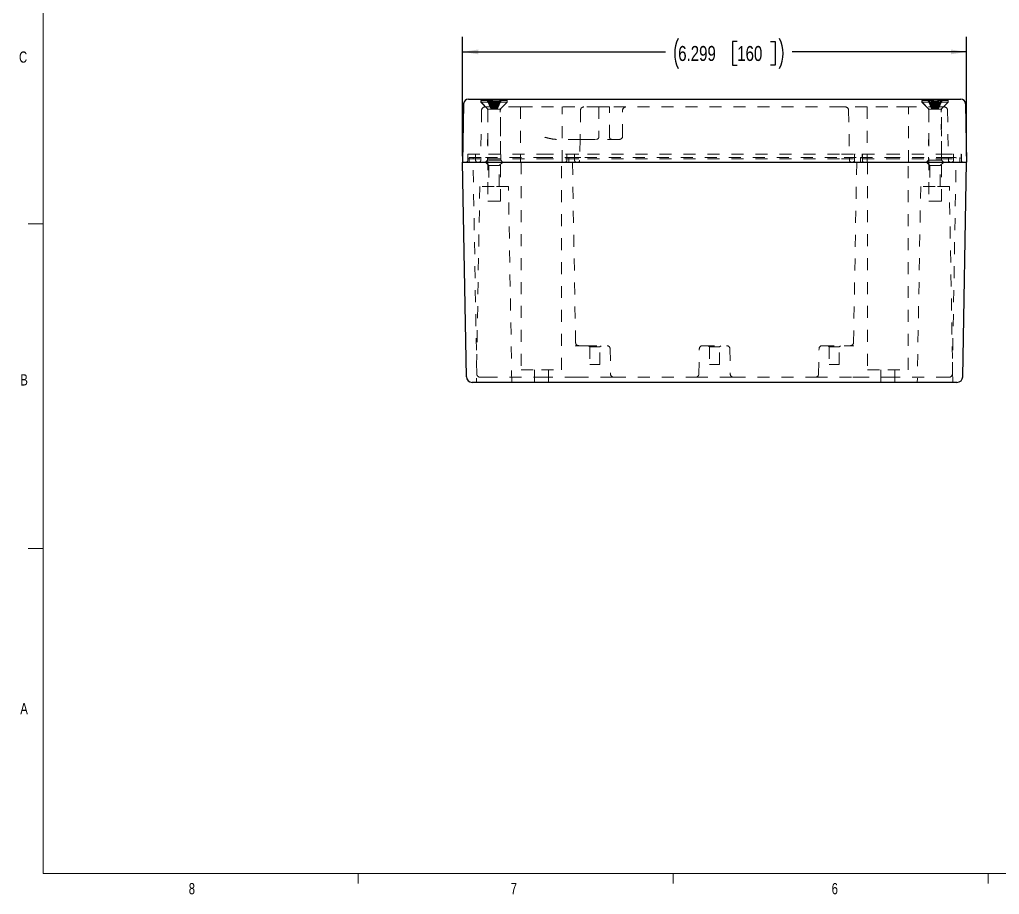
# Paper-space layout 'Sheet1' of a CAD drawing. Header units: inches. Extents: x 0.3 to 21.8, y 0.2 to 16.9.
# Drawn here: x 0.33 to 8.49, y 0.24 to 7.53 of the extents above; entities that cross this region are included whole.
import ezdxf

# ---------------------------------------------------------------- set-up
doc = ezdxf.new("R2010")
doc.units = ezdxf.units.IN
doc.header["$MEASUREMENT"] = 0
doc.linetypes.add('HIDDEN', pattern=[0.075, 0.05, -0.025])
doc.layers.add('SLD-0', color=7, linetype='Continuous')
doc.styles.add('SLDTEXTSTYLE1', font='TXT', dxfattribs={"width": 0.75})
doc.dimstyles.new('SLDDIMSTYLE0', dxfattribs={"dimtxt": 0.125, "dimasz": 0.13, "dimexe": 0, "dimexo": 0.0625, "dimgap": 0.03125, "dimtad": 0, "dimtih": 1, "dimtoh": 1, "dimdec": 3, "dimlfac": 1.5, "dimrnd": 1e-09, "dimzin": 12, "dimdsep": 46, "dimtxsty": 'SLDTEXTSTYLE1', "dimsah": 1, "dimcen": 0.09, "dimadec": 0, "dimazin": 3, "dimtfac": 1, "dimtdec": 3, "dimtofl": 0, "dimtmove": 0, "dimatfit": 3, "dimfxl": 0, "dimfrac": 2, "dimtolj": 1, "dimtzin": 12, "dimarcsym": 0})

# ---------------------------------------------------------------- blocks, each defined once
blk = doc.blocks.new('_D_1')
at = {"layer": 'SLD-0'}
for p, q in [((4.0179, 6.392), (4.0179, 7.3856)), ((8.2173, 6.392), (8.2173, 7.3856)), ((6.3062, 7.3472), (6.2681, 7.3472)), ((6.2681, 7.3472), (6.2681, 7.1487)), ((6.5833, 7.3472), (6.6214, 7.3472)), ((6.6214, 7.3472), (6.6214, 7.1487)), ((4.0179, 7.2606), (5.7089, 7.2606)), ((8.2173, 7.2606), (6.765, 7.2606)), ((6.2681, 7.1487), (6.3062, 7.1487)), ((6.6214, 7.1487), (6.5833, 7.1487))]:
    blk.add_line(p, q, dxfattribs=at)
for centre, start, end in [((6.0637, 7.248), 153.43495, 206.56505), ((6.4103, 7.248), 333.43495, 26.56505)]:
    blk.add_arc(centre, 0.2786, start, end, dxfattribs=at)
for points in [[(4.0179, 7.2606), (4.1479, 7.2406), (4.1479, 7.2806)], [(8.2173, 7.2606), (8.0873, 7.2806), (8.0873, 7.2406)]]:
    blk.add_solid(points, dxfattribs=at)
at = {"layer": 'SLD-0', "char_height": 0.125, "attachment_point": 1, "style": 'SLDTEXTSTYLE1'}
for s, insert in [('6.299', (5.8144, 7.3099)), ('160', (6.3062, 7.3099))]:
    blk.add_mtext(s, dxfattribs=dict(at, insert=insert))

psp = doc.layouts.new('Sheet1')

# ---------------------------------------------------------------- linework, layer by layer
at = {"color": 7, "linetype": 'Continuous', "lineweight": 18}
for p, q in [((0.52288, 16.6606), (0.52288, 0.4106)), ((0.52288, 5.8276), (0.39788, 5.8276)), ((0.52288, 3.1196), (0.39788, 3.1196)), ((21.52288, 0.4106), (0.52288, 0.4106)), ((3.14788, 0.4106), (3.14788, 0.3258)), ((5.77288, 0.4106), (5.77288, 0.3258)), ((8.39788, 0.4106), (8.39788, 0.3258))]:
    psp.add_line(p, q, dxfattribs=at)
at = {"color": 7, "linetype": 'Continuous', "lineweight": 25}
for p, q in [((4.06571, 6.86695), (4.20159, 6.86695)), ((4.20159, 6.86695), (8.03361, 6.86695)), ((8.03361, 6.86695), (8.16948, 6.86695)), ((4.02635, 6.82827), (4.01786, 6.34201)), ((8.20885, 6.82827), (8.21734, 6.34201)), ((4.01786, 6.34201), (4.20159, 6.34201)), ((4.0491, 4.55223), (4.01786, 6.34201)), ((4.20159, 6.34201), (8.03361, 6.34201)), ((8.03361, 6.34201), (8.21734, 6.34201)), ((8.18609, 4.55223), (8.21734, 6.34201)), ((4.20159, 4.50474), (4.09743, 4.50474)), ((8.03361, 4.50474), (4.20159, 4.50474)), ((8.13777, 4.50474), (8.03361, 4.50474))]:
    psp.add_line(p, q, dxfattribs=at)
at = {"color": 7, "linetype": 'HIDDEN', "lineweight": 18}
for p, q in [((4.17199, 6.86695), (4.17199, 6.8407)), ((4.38866, 6.8407), (4.38866, 6.86695)), ((7.84653, 6.86695), (7.84653, 6.8407)), ((8.0632, 6.8407), (8.0632, 6.86695)), ((4.17009, 6.85573), (4.3252, 6.85573)), ((4.17009, 6.85573), (4.17009, 6.8426)), ((4.17009, 6.8426), (4.3252, 6.8426)), ((4.17009, 6.8426), (4.22015, 6.79255)), ((4.38866, 6.8407), (4.17199, 6.8407)), ((4.17199, 6.8407), (4.22905, 6.78365)), ((4.23414, 6.80133), (4.20234, 6.80133)), ((4.22208, 6.85573), (4.25208, 6.78985)), ((4.22905, 6.78365), (4.22533, 6.35744)), ((4.22602, 6.85573), (4.2523, 6.78985)), ((4.33161, 6.78365), (4.22905, 6.78365)), ((4.23309, 6.85573), (4.26309, 6.78985)), ((4.50153, 6.80133), (4.23414, 6.80133)), ((4.23487, 6.85573), (4.25458, 6.78985)), ((4.24224, 6.85573), (4.26852, 6.78985)), ((4.24448, 6.85573), (4.25785, 6.78985)), ((4.26309, 6.78985), (4.25208, 6.78985)), ((4.25338, 6.85573), (4.2578, 6.7926)), ((4.2565, 6.85573), (4.2762, 6.78985)), ((4.25799, 6.78985), (4.28033, 6.78259)), ((4.26959, 6.78985), (4.26309, 6.78985)), ((4.26917, 6.85573), (4.28254, 6.78985)), ((4.26959, 6.78985), (4.27522, 6.78985)), ((4.27811, 6.78985), (4.27522, 6.78985)), ((4.29148, 6.85573), (4.27811, 6.78985)), ((4.30281, 6.78985), (4.27811, 6.78985)), ((4.28033, 6.78259), (4.30266, 6.78985)), ((4.30416, 6.85573), (4.28445, 6.78985)), ((4.31841, 6.85573), (4.29213, 6.78985)), ((4.32757, 6.85573), (4.29757, 6.78985)), ((4.31618, 6.85573), (4.30281, 6.78985)), ((4.30857, 6.78985), (4.30281, 6.78985)), ((4.30286, 6.7926), (4.30727, 6.85573)), ((4.32579, 6.85573), (4.30608, 6.78985)), ((4.33463, 6.85573), (4.30835, 6.78985)), ((4.33857, 6.85573), (4.30857, 6.78985)), ((4.3252, 6.85573), (4.39056, 6.85573)), ((4.3252, 6.8426), (4.39056, 6.8426)), ((4.33161, 6.78365), (4.38866, 6.8407)), ((4.33533, 6.35744), (4.33161, 6.78365)), ((4.34051, 6.79255), (4.39056, 6.8426)), ((4.39056, 6.8426), (4.39056, 6.85573)), ((4.50153, 6.80133), (4.67419, 6.80133)), ((4.50153, 6.80133), (4.50153, 6.34201)), ((4.67419, 6.80133), (4.84686, 6.80133)), ((5.15325, 6.80133), (4.84686, 6.80133)), ((4.84686, 6.34201), (4.84686, 6.80133)), ((5.24121, 6.80133), (5.15325, 6.80133)), ((5.15325, 6.80133), (5.15325, 6.55133)), ((5.37761, 6.80133), (5.24121, 6.80133)), ((5.24121, 6.55133), (5.24121, 6.80133)), ((7.17639, 6.80133), (5.37761, 6.80133)), ((7.20819, 6.80133), (7.17639, 6.80133)), ((7.38834, 6.80133), (7.20819, 6.80133)), ((7.561, 6.80133), (7.38834, 6.80133)), ((7.38834, 6.80133), (7.38834, 6.34201)), ((7.73367, 6.80133), (7.561, 6.80133)), ((8.00105, 6.80133), (7.73367, 6.80133)), ((7.73367, 6.34201), (7.73367, 6.80133)), ((7.84463, 6.85573), (7.97564, 6.85573)), ((7.84463, 6.85573), (7.84463, 6.8426)), ((7.84463, 6.8426), (7.97564, 6.8426)), ((7.84463, 6.8426), (7.89469, 6.79255)), ((8.0632, 6.8407), (7.84653, 6.8407)), ((7.84653, 6.8407), (7.90359, 6.78365)), ((7.89561, 6.85573), (7.92787, 6.78985)), ((7.89649, 6.85573), (7.92665, 6.78985)), ((7.90359, 6.78365), (7.89987, 6.35744)), ((7.90071, 6.85573), (7.93296, 6.78985)), ((8.00615, 6.78365), (7.90359, 6.78365)), ((7.90719, 6.85573), (7.93735, 6.78985)), ((7.9196, 6.85573), (7.9326, 6.78985)), ((7.92787, 6.78985), (7.92665, 6.78985)), ((7.93296, 6.78985), (7.92787, 6.78985)), ((7.93071, 6.85573), (7.9369, 6.78985)), ((7.93253, 6.78985), (7.95487, 6.78259)), ((7.93995, 6.78985), (7.93296, 6.78985)), ((7.93995, 6.78985), (7.94494, 6.78985)), ((7.94443, 6.85573), (7.95743, 6.78985)), ((7.94629, 6.78985), (7.94494, 6.78985)), ((7.95248, 6.85573), (7.94629, 6.78985)), ((7.97283, 6.78985), (7.94629, 6.78985)), ((7.96531, 6.85573), (7.95231, 6.78985)), ((7.95487, 6.78259), (7.9772, 6.78985)), ((7.95726, 6.85573), (7.96345, 6.78985)), ((8.00255, 6.85573), (7.97238, 6.78985)), ((7.97902, 6.85573), (7.97283, 6.78985)), ((7.97283, 6.78985), (7.97488, 6.78985)), ((7.98187, 6.78985), (7.97488, 6.78985)), ((7.97564, 6.85573), (8.0651, 6.85573)), ((7.97564, 6.8426), (8.0651, 6.8426)), ((8.00903, 6.85573), (7.97677, 6.78985)), ((7.99013, 6.85573), (7.97713, 6.78985)), ((8.01412, 6.85573), (7.98187, 6.78985)), ((7.98308, 6.78985), (7.98187, 6.78985)), ((8.01325, 6.85573), (7.98308, 6.78985)), ((8.03286, 6.80133), (8.00105, 6.80133)), ((8.00615, 6.78365), (8.0632, 6.8407)), ((8.00987, 6.35744), (8.00615, 6.78365)), ((8.01505, 6.79255), (8.0651, 6.8426)), ((8.0651, 6.8426), (8.0651, 6.85573)), ((4.17609, 6.77554), (4.16876, 6.35511)), ((4.22783, 6.77399), (4.22783, 6.01583)), ((4.33282, 6.01583), (4.33282, 6.77399)), ((5.00076, 6.77554), (4.9965, 6.53133)), ((5.35137, 6.55758), (5.35137, 6.77508)), ((7.23443, 6.77554), (7.24177, 6.35511)), ((7.90237, 6.77399), (7.90237, 6.01583)), ((8.00736, 6.01583), (8.00736, 6.77399)), ((8.0591, 6.77554), (8.06644, 6.35511)), ((4.9965, 6.53133), (4.80053, 6.53133)), ((4.9965, 6.53133), (4.99342, 6.35511)), ((5.05881, 6.53133), (4.9965, 6.53133)), ((5.32512, 6.53133), (5.05881, 6.53133)), ((4.06119, 6.40868), (4.06119, 6.35535)), ((4.06119, 6.40868), (4.23414, 6.40868)), ((4.06186, 6.40535), (4.06186, 6.36931)), ((4.06186, 6.36931), (4.23414, 6.36931)), ((4.07381, 6.38138), (4.07381, 6.34201)), ((4.07381, 6.38138), (4.20946, 6.38138)), ((4.13602, 4.57429), (4.10447, 6.38138)), ((4.12586, 6.40535), (4.12586, 6.36931)), ((4.12653, 6.40868), (4.12653, 6.35535)), ((4.20946, 6.38138), (4.67006, 6.38138)), ((4.23414, 6.40868), (4.67419, 6.40868)), ((4.23414, 6.36931), (4.67419, 6.36931)), ((4.67006, 6.38138), (4.90186, 6.38138)), ((4.67419, 6.40868), (4.88586, 6.40868)), ((4.67419, 6.36931), (4.88653, 6.36931)), ((4.88586, 6.40868), (5.05881, 6.40868)), ((4.88586, 6.40868), (4.88586, 6.35535)), ((4.88653, 6.40535), (4.88653, 6.36931)), ((4.88653, 6.36931), (5.05881, 6.36931)), ((4.90186, 6.38138), (4.90186, 6.34201)), ((4.90186, 6.38138), (5.03751, 6.38138)), ((4.95949, 4.83676), (4.93253, 6.38138)), ((4.95053, 6.40535), (4.95053, 6.36931)), ((4.95119, 6.40868), (4.95119, 6.35535)), ((5.03751, 6.38138), (7.19768, 6.38138)), ((5.05881, 6.40868), (7.17639, 6.40868)), ((5.05881, 6.36931), (7.17639, 6.36931)), ((7.17639, 6.40868), (7.34934, 6.40868)), ((7.17639, 6.36931), (7.34867, 6.36931)), ((7.19768, 6.38138), (7.33334, 6.38138)), ((7.27571, 4.83676), (7.30267, 6.38138)), ((7.284, 6.40868), (7.284, 6.35535)), ((7.28467, 6.40535), (7.28467, 6.36931)), ((7.33334, 6.38138), (7.33334, 6.34201)), ((7.33334, 6.38138), (7.56514, 6.38138)), ((7.34867, 6.40535), (7.34867, 6.36931)), ((7.34867, 6.36931), (7.561, 6.36931)), ((7.34934, 6.40868), (7.34934, 6.35535)), ((7.34934, 6.40868), (7.561, 6.40868)), ((7.561, 6.40868), (8.00105, 6.40868)), ((7.561, 6.36931), (8.00105, 6.36931)), ((7.56514, 6.38138), (8.02573, 6.38138)), ((8.00105, 6.40868), (8.174, 6.40868)), ((8.00105, 6.36931), (8.17334, 6.36931)), ((8.02573, 6.38138), (8.16139, 6.38138)), ((8.09918, 4.57429), (8.13072, 6.38138)), ((8.10867, 6.40868), (8.10867, 6.35535)), ((8.10934, 6.40535), (8.10934, 6.36931)), ((8.16139, 6.38138), (8.16139, 6.34201)), ((8.17334, 6.40535), (8.17334, 6.36931)), ((8.174, 6.40868), (8.174, 6.35535)), ((4.20815, 6.34201), (4.23702, 6.31314)), ((4.22533, 6.35744), (4.2099, 6.34201)), ((4.33533, 6.35744), (4.22533, 6.35744)), ((4.23702, 6.31314), (4.28033, 6.31314)), ((4.23702, 6.31314), (4.23702, 6.13935)), ((4.28033, 6.31314), (4.32363, 6.31314)), ((4.32363, 6.31314), (4.35251, 6.34201)), ((4.32363, 6.13935), (4.32363, 6.31314)), ((4.35076, 6.34201), (4.33533, 6.35744)), ((4.50503, 6.34201), (4.50503, 4.60868)), ((4.84303, 4.60868), (4.84303, 6.34201)), ((7.39217, 6.34201), (7.39217, 4.60868)), ((7.73017, 4.60868), (7.73017, 6.34201)), ((7.88269, 6.34201), (7.91156, 6.31314)), ((7.89987, 6.35744), (7.88444, 6.34201)), ((8.00987, 6.35744), (7.89987, 6.35744)), ((7.91156, 6.31314), (7.95487, 6.31314)), ((7.91156, 6.31314), (7.91156, 6.13935)), ((7.95487, 6.31314), (7.99818, 6.31314)), ((7.99818, 6.31314), (8.02705, 6.34201)), ((7.99818, 6.13935), (7.99818, 6.31314)), ((8.0253, 6.34201), (8.00987, 6.35744)), ((4.16086, 6.13935), (4.13233, 4.50474)), ((4.28033, 6.13935), (4.16086, 6.13935)), ((4.3998, 6.13935), (4.28033, 6.13935)), ((4.42833, 4.50474), (4.3998, 6.13935)), ((7.8354, 6.13935), (7.80687, 4.50474)), ((7.95487, 6.13935), (7.8354, 6.13935)), ((8.07434, 6.13935), (7.95487, 6.13935)), ((8.10287, 4.50474), (8.07434, 6.13935)), ((4.22783, 6.01583), (4.30169, 6.01583)), ((4.30169, 6.01583), (4.33282, 6.01583)), ((7.90237, 6.01583), (7.96476, 6.01583)), ((7.96476, 6.01583), (8.00736, 6.01583)), ((4.95698, 4.81121), (4.98548, 4.81121)), ((4.98548, 4.81121), (5.03751, 4.81121)), ((5.03751, 4.81121), (5.22132, 4.81121)), ((5.06823, 4.81121), (5.07823, 4.80121)), ((5.07823, 4.80121), (5.12022, 4.80121)), ((5.07823, 4.80121), (5.07823, 4.65373)), ((5.12022, 4.80121), (5.16222, 4.80121)), ((5.16222, 4.80121), (5.17222, 4.81121)), ((5.16222, 4.65373), (5.16222, 4.80121)), ((5.24732, 4.78566), (5.25101, 4.57429)), ((5.98681, 4.57429), (5.9905, 4.78566)), ((6.0165, 4.81121), (6.2187, 4.81121)), ((6.0656, 4.81121), (6.0756, 4.80121)), ((6.0756, 4.80121), (6.1176, 4.80121)), ((6.0756, 4.80121), (6.0756, 4.65373)), ((6.1176, 4.80121), (6.15959, 4.80121)), ((6.15959, 4.80121), (6.16959, 4.81121)), ((6.15959, 4.65373), (6.15959, 4.80121)), ((6.2447, 4.78566), (6.24839, 4.57429)), ((6.98419, 4.57429), (6.98787, 4.78566)), ((7.01387, 4.81121), (7.19768, 4.81121)), ((7.06298, 4.81121), (7.07298, 4.80121)), ((7.07298, 4.80121), (7.11497, 4.80121)), ((7.07298, 4.80121), (7.07298, 4.65373)), ((7.11497, 4.80121), (7.15697, 4.80121)), ((7.15697, 4.80121), (7.16697, 4.81121)), ((7.15697, 4.65373), (7.15697, 4.80121)), ((7.19768, 4.81121), (7.24971, 4.81121)), ((7.24971, 4.81121), (7.27821, 4.81121)), ((7.2536, 4.81121), (7.26548, 4.81121)), ((4.50503, 4.60868), (4.67403, 4.60868)), ((4.61569, 4.60868), (4.61569, 4.50474)), ((4.67403, 4.60868), (4.84303, 4.60868)), ((4.73236, 4.50474), (4.73236, 4.60868)), ((5.07823, 4.65373), (5.16222, 4.65373)), ((6.15959, 4.65373), (6.0756, 4.65373)), ((7.15697, 4.65373), (7.07298, 4.65373)), ((7.39217, 4.60868), (7.56117, 4.60868)), ((7.50283, 4.60868), (7.50283, 4.50474)), ((7.56117, 4.60868), (7.73017, 4.60868)), ((7.6195, 4.50474), (7.6195, 4.60868)), ((4.16201, 4.54874), (4.20946, 4.54874)), ((4.20946, 4.54874), (4.67006, 4.54874)), ((4.67006, 4.54874), (4.92995, 4.54874)), ((4.92995, 4.54874), (4.96668, 4.54874)), ((4.96668, 4.54874), (5.27701, 4.54874)), ((5.27701, 4.54874), (5.96081, 4.54874)), ((5.96081, 4.54874), (6.27438, 4.54874)), ((6.27438, 4.54874), (6.95819, 4.54874)), ((6.95819, 4.54874), (7.26851, 4.54874)), ((7.26851, 4.54874), (7.30524, 4.54874)), ((7.30524, 4.54874), (7.56514, 4.54874)), ((7.56514, 4.54874), (8.02573, 4.54874)), ((8.02573, 4.54874), (8.07318, 4.54874))]:
    psp.add_line(p, q, dxfattribs=at)
at = {"color": 7, "linetype": 'Continuous', "lineweight": 25}
for centre, radius, start, end in [((4.06571, 6.82758), 0.03937, 90, 179), ((8.16948, 6.82758), 0.03937, 1, 90), ((4.09743, 4.55308), 0.04833, 181, 270), ((8.13777, 4.55308), 0.04833, 270, 359)]:
    psp.add_arc(centre, radius, start, end, dxfattribs=at)
at = {"color": 7, "linetype": 'HIDDEN', "lineweight": 18}
for centre, radius, start, end in [((4.20234, 6.77508), 0.02625, 90, 179), ((4.20159, 6.77399), 0.02625, 0, 45), ((4.35907, 6.77399), 0.02625, 135, 180), ((5.027, 6.77508), 0.02625, 90, 179), ((5.37761, 6.77508), 0.02625, 90, 179), ((7.20819, 6.77508), 0.02625, 1, 90), ((7.87613, 6.77399), 0.02625, 0, 45), ((8.03361, 6.77399), 0.02625, 135, 180), ((8.03286, 6.77508), 0.02625, 1, 90), ((5.37761, 6.77508), 0.02625, 179, 180), ((5.13325, 6.55133), 0.02, 270, 0), ((5.26121, 6.55133), 0.02, 180, 270), ((5.32512, 6.55758), 0.02625, 270, 0), ((4.06519, 6.40535), 0.00333, 90, 180), ((4.12253, 6.40535), 0.00333, 0, 90), ((4.88986, 6.40535), 0.00333, 90, 180), ((4.94719, 6.40535), 0.00333, 0, 90), ((7.288, 6.40535), 0.00333, 90, 180), ((7.34534, 6.40535), 0.00333, 0, 90), ((8.11267, 6.40535), 0.00333, 90, 180), ((8.17, 6.40535), 0.00333, 0, 90), ((4.04786, 6.35535), 0.01333, 270, 0), ((4.13986, 6.35535), 0.01333, 180, 270), ((4.15542, 6.35535), 0.01333, 270, 359), ((4.87253, 6.35535), 0.01333, 270, 0), ((4.96453, 6.35535), 0.01333, 180, 270), ((4.98009, 6.35535), 0.01333, 270, 359), ((7.2551, 6.35535), 0.01333, 181, 270), ((7.27067, 6.35535), 0.01333, 270, 0), ((7.36267, 6.35535), 0.01333, 180, 270), ((8.07977, 6.35535), 0.01333, 181, 270), ((8.09534, 6.35535), 0.01333, 270, 0), ((8.18734, 6.35535), 0.01333, 180, 270), ((4.98548, 4.83721), 0.026, 181, 270), ((7.24971, 4.83721), 0.026, 270, 359), ((5.22132, 4.78521), 0.026, 1, 90), ((6.0165, 4.78521), 0.026, 90, 179), ((6.2187, 4.78521), 0.026, 1, 90), ((7.01387, 4.78521), 0.026, 90, 179), ((4.16201, 4.57474), 0.026, 181, 270), ((5.27701, 4.57474), 0.026, 181, 270), ((5.96081, 4.57474), 0.026, 270, 359), ((6.27438, 4.57474), 0.026, 181, 270), ((6.95819, 4.57474), 0.026, 270, 359), ((8.07318, 4.57474), 0.026, 270, 359)]:
    psp.add_arc(centre, radius, start, end, dxfattribs=at)
for points, knots in [([(4.25858, 6.78985), (4.25836, 6.79263), (4.25683, 6.81177), (4.25516, 6.83373), (4.25375, 6.85292), (4.25354, 6.85573)], [0, 0, 0, 0, 0.1267274, 0.8719766, 1, 1, 1, 1]), ([(4.25553, 6.85573), (4.25567, 6.85292), (4.2566, 6.83373), (4.2577, 6.81177), (4.2587, 6.79263), (4.25884, 6.78985)], [0, 0, 0, 0, 0.1280234, 0.8732726, 1, 1, 1, 1]), ([(4.25849, 6.85573), (4.25859, 6.85292), (4.25922, 6.83373), (4.25996, 6.81177), (4.26064, 6.79263), (4.26074, 6.78985)], [0, 0, 0, 0, 0.1280234, 0.8732726, 1, 1, 1, 1]), ([(4.26454, 6.85573), (4.26475, 6.85292), (4.26617, 6.83373), (4.26784, 6.81177), (4.26937, 6.79263), (4.26959, 6.78985)], [0, 0, 0, 0, 0.1280234, 0.8732726, 1, 1, 1, 1]), ([(4.26979, 6.85573), (4.26997, 6.85292), (4.27122, 6.83373), (4.27268, 6.81177), (4.27402, 6.79263), (4.27421, 6.78985)], [0, 0, 0, 0, 0.1280234, 0.8732726, 1, 1, 1, 1]), ([(4.27522, 6.78985), (4.27532, 6.79263), (4.276, 6.81177), (4.27674, 6.83373), (4.27737, 6.85292), (4.27747, 6.85573)], [0, 0, 0, 0, 0.1267274, 0.8719766, 1, 1, 1, 1]), ([(4.28544, 6.78985), (4.28534, 6.79263), (4.28466, 6.81177), (4.28391, 6.83373), (4.28328, 6.85292), (4.28319, 6.85573)], [0, 0, 0, 0, 0.1267274, 0.8719766, 1, 1, 1, 1]), ([(4.29086, 6.85573), (4.29068, 6.85292), (4.28944, 6.83373), (4.28798, 6.81177), (4.28664, 6.79263), (4.28644, 6.78985)], [0, 0, 0, 0, 0.1280234, 0.8732726, 1, 1, 1, 1]), ([(4.29611, 6.85573), (4.29591, 6.85292), (4.29449, 6.83373), (4.29282, 6.81177), (4.29129, 6.79263), (4.29107, 6.78985)], [0, 0, 0, 0, 0.1280234, 0.8732726, 1, 1, 1, 1]), ([(4.30216, 6.85573), (4.30207, 6.85292), (4.30144, 6.83373), (4.30069, 6.81177), (4.30001, 6.79263), (4.29991, 6.78985)], [0, 0, 0, 0, 0.1280234, 0.8732726, 1, 1, 1, 1]), ([(4.30513, 6.85573), (4.30499, 6.85292), (4.30406, 6.83373), (4.30296, 6.81177), (4.30196, 6.79263), (4.30181, 6.78985)], [0, 0, 0, 0, 0.1280234, 0.8732726, 1, 1, 1, 1]), ([(4.30207, 6.78985), (4.30229, 6.79263), (4.30382, 6.81177), (4.30549, 6.83373), (4.30691, 6.85292), (4.30712, 6.85573)], [0, 0, 0, 0, 0.1267274, 0.8719766, 1, 1, 1, 1]), ([(7.93319, 6.78985), (7.93297, 6.79263), (7.93143, 6.81177), (7.92975, 6.83373), (7.92832, 6.85292), (7.92811, 6.85573)], [0, 0, 0, 0, 0.1267274, 0.8719766, 1, 1, 1, 1]), ([(7.93453, 6.85573), (7.93475, 6.85292), (7.93628, 6.83373), (7.93807, 6.81177), (7.93971, 6.79263), (7.93995, 6.78985)], [0, 0, 0, 0, 0.1280234, 0.8732726, 1, 1, 1, 1]), ([(7.93881, 6.85573), (7.93902, 6.85292), (7.94045, 6.83373), (7.94213, 6.81177), (7.94366, 6.79263), (7.94389, 6.78985)], [0, 0, 0, 0, 0.1280234, 0.8732726, 1, 1, 1, 1]), ([(7.94494, 6.78985), (7.94499, 6.79263), (7.94531, 6.81177), (7.94565, 6.83373), (7.94594, 6.85292), (7.94599, 6.85573)], [0, 0, 0, 0, 0.1267274, 0.8719766, 1, 1, 1, 1]), ([(7.94949, 6.78985), (7.94959, 6.79263), (7.95025, 6.81177), (7.95097, 6.83373), (7.95159, 6.85292), (7.95168, 6.85573)], [0, 0, 0, 0, 0.1267274, 0.8719766, 1, 1, 1, 1]), ([(7.96024, 6.78985), (7.96015, 6.79263), (7.95949, 6.81177), (7.95876, 6.83373), (7.95815, 6.85292), (7.95806, 6.85573)], [0, 0, 0, 0, 0.1267274, 0.8719766, 1, 1, 1, 1]), ([(7.96479, 6.78985), (7.96475, 6.79263), (7.96443, 6.81177), (7.96409, 6.83373), (7.96379, 6.85292), (7.96375, 6.85573)], [0, 0, 0, 0, 0.1267274, 0.8719766, 1, 1, 1, 1]), ([(7.97092, 6.85573), (7.97071, 6.85292), (7.96929, 6.83373), (7.96761, 6.81177), (7.96607, 6.79263), (7.96585, 6.78985)], [0, 0, 0, 0, 0.1280234, 0.8732726, 1, 1, 1, 1]), ([(7.97254, 6.85573), (7.97249, 6.85292), (7.9722, 6.83373), (7.97186, 6.81177), (7.97154, 6.79263), (7.97149, 6.78985)], [0, 0, 0, 0, 0.1280234, 0.8732726, 1, 1, 1, 1]), ([(7.97488, 6.78985), (7.97512, 6.79263), (7.97676, 6.81177), (7.97855, 6.83373), (7.98008, 6.85292), (7.9803, 6.85573)], [0, 0, 0, 0, 0.1267274, 0.8719766, 1, 1, 1, 1]), ([(7.97655, 6.78985), (7.97677, 6.79263), (7.97831, 6.81177), (7.97998, 6.83373), (7.98141, 6.85292), (7.98162, 6.85573)], [0, 0, 0, 0, 0.1267274, 0.8719766, 1, 1, 1, 1]), ([(4.80053, 6.53133), (4.79026, 6.53133), (4.77993, 6.53237), (4.75903, 6.53553), (4.74843, 6.53768), (4.72727, 6.54256), (4.7167, 6.5453), (4.6955, 6.55105), (4.68482, 6.55409), (4.67419, 6.55712)], [0, 0, 0, 0, 0.25, 0.25, 0.5, 0.5, 0.75, 0.75, 1, 1, 1, 1]), ([(4.96972, 4.81121), (4.97036, 4.81121), (4.9744, 4.81121), (4.97831, 4.81121), (4.98159, 4.81121)], [0, 0, 0, 0, 0.15981356, 1, 1, 1, 1])]:
    psp.add_open_spline(points, degree=3, knots=knots, dxfattribs=at)

# ---------------------------------------------------------------- texts
at = {"color": 7, "linetype": 'Continuous', "lineweight": 0, "char_height": 0.09375, "attachment_point": 1, "style": 'SLDTEXTSTYLE1'}
for s, insert in [('C', (0.32123, 7.26428)), ('B', (0.3323, 4.57288)), ('A', (0.33186, 1.83233)), ('8', (1.73575, 0.33122)), ('7', (4.41847, 0.33176)), ('6', (7.09334, 0.33122))]:
    psp.add_mtext(s, dxfattribs=dict(at, insert=insert))

# ---------------------------------------------------------------- dimensions: what is measured, and where the dimension line sits
at = {"layer": 'SLD-0'}
dim = psp.add_linear_dim(base=(8.21734, 7.26065), p1=(4.01786, 6.34201), p2=(8.21734, 6.34201), text='(<>)', dimstyle='SLDDIMSTYLE0', dxfattribs=at)
dim.commit()
dim.dimension.update_dxf_attribs({"geometry": '_D_1', "text_midpoint": (6.23696, 7.26065), "dimtype": 160})

doc.saveas('drawing.dxf')
